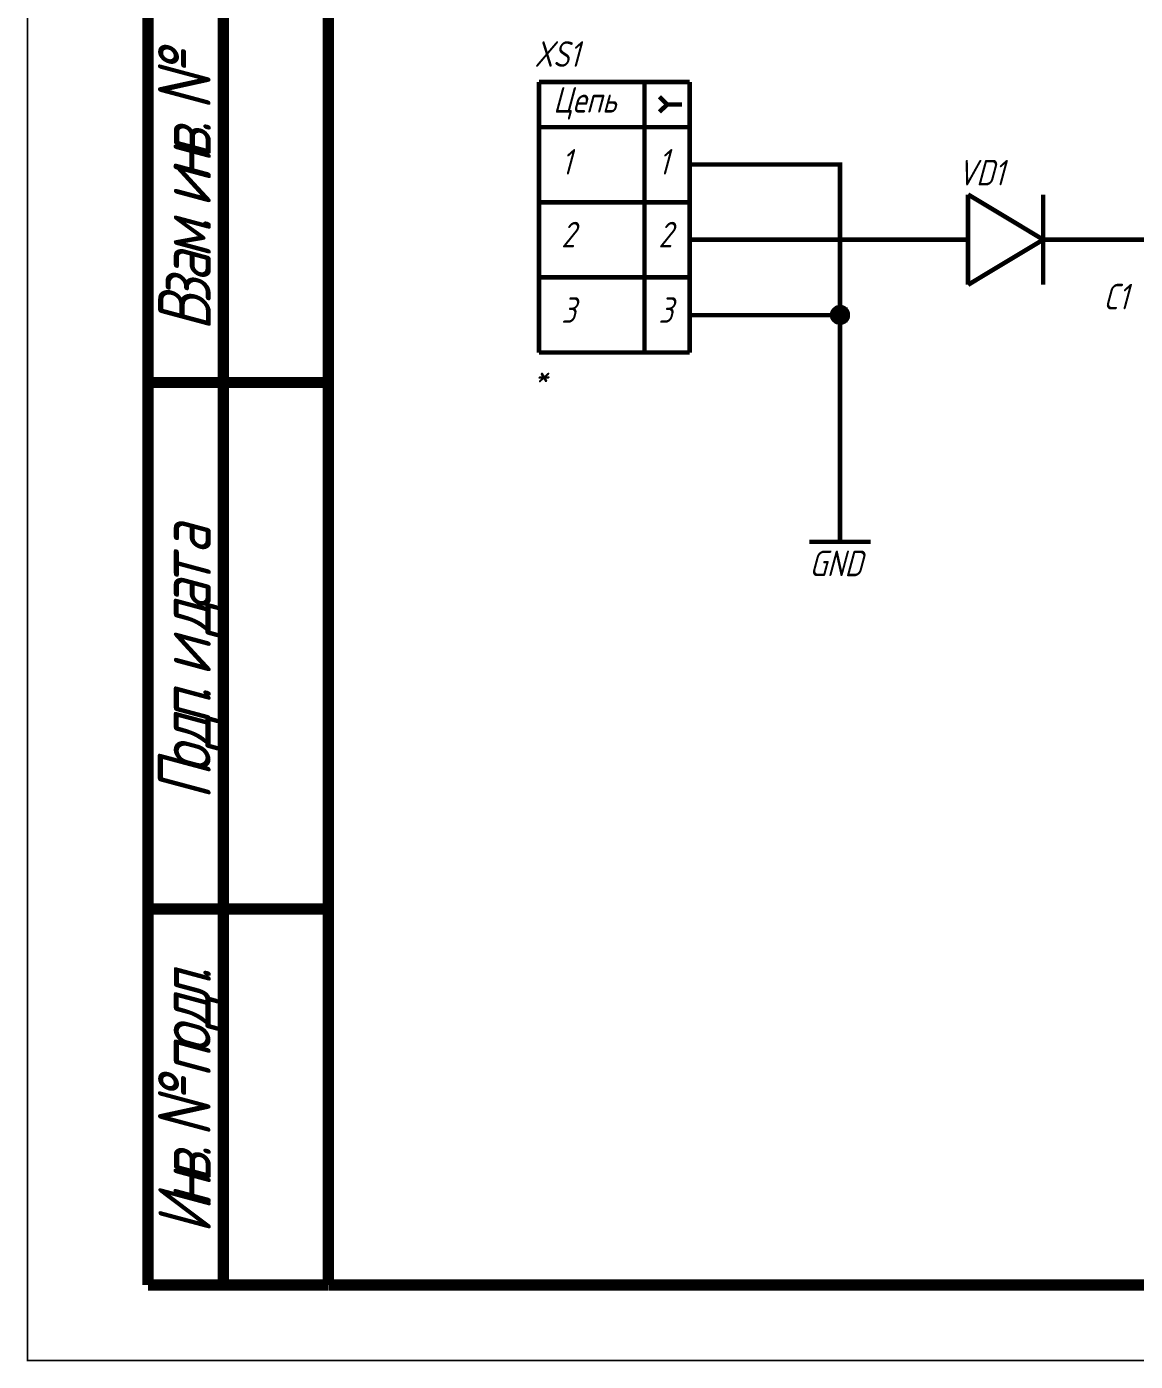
# Model space of a CAD drawing. Header units: millimetres. Extents: x 0 to 841, y 0 to 594.
# Drawn here: x 0 to 73.6, y 0 to 88.7 of the extents above; entities that cross this region are included whole.
import ezdxf

# ---------------------------------------------------------------- set-up
doc = ezdxf.new("R2010")
doc.units = ezdxf.units.MM
doc.layers.add('Sheet', color=255, linetype='Continuous')
doc.styles.get("Standard").update_dxf_attribs({"font": '', "oblique": 15})
doc.styles.get('Standard').set_extended_font_data('GOST type A')

msp = doc.modelspace()

# ---------------------------------------------------------------- linework, layer by layer
at = {"layer": 'Sheet', "color": 18, "true_color": 0x000000, "const_width": 0.0991}
msp.add_lwpolyline([(0, 593.955), (0, 0), (841, 0), (841, 593.955), (0, 593.955), (0, 593.955)], close=True, dxfattribs=at)
msp.add_lwpolyline([(0, 593.955), (0, 0), (841, 0), (841, 593.955), (0, 593.955), (0, 593.955)], close=True, dxfattribs=at)
at = {"layer": 'Sheet', "color": 18, "true_color": 0x000000}
for points, const_width in [([(20.004, 5.017), (20.004, 588.96)], 0.749), ([(8.019, 150.001), (8.019, 5.017)], 0.749), ([(13.015, 5.017), (13.015, 150.001)], 0.749), ([(44.017, 85.001), (34.004, 85.001)], 0.3), ([(34.004, 85.001), (34.004, 82)], 0.3), ([(41.015, 85.001), (41.015, 67.015)], 0.3), ([(44.017, 82), (44.017, 85.001)], 0.3), ([(42.516, 83.5), (42.001, 84.016)], 0.3), ([(42.516, 83.5), (42.001, 83.008)], 0.3), ([(43.502, 83.5), (42.516, 83.5)], 0.3), ([(34.004, 67.015), (34.004, 82)], 0.3), ([(34.004, 82), (44.017, 82)], 0.3), ([(44.017, 82), (44.017, 67.015)], 0.3), ([(44.017, 79.514), (49.012, 79.514)], 0.3), ([(49.012, 79.514), (54.007, 79.514), (54.007, 69.502), (49.012, 69.502)], 0.3), ([(62.519, 77.52), (62.519, 71.517)], 0.3), ([(67.515, 74.519), (62.519, 77.52)], 0.3), ([(67.515, 77.52), (67.515, 71.517)], 0.3), ([(44.017, 77.005), (34.004, 77.005)], 0.3), ([(44.017, 74.519), (49.012, 74.519)], 0.3), ([(59.518, 74.519), (49.012, 74.519), (49.012, 74.519)], 0.3), ([(62.004, 74.519), (59.518, 74.519)], 0.3), ([(62.004, 74.519), (62.519, 74.519)], 0.3), ([(62.519, 71.517), (67.515, 74.519)], 0.3), ([(68.008, 74.519), (67.515, 74.519)], 0.3), ([(68.008, 74.519), (70.516, 74.519)], 0.3), ([(70.516, 74.519), (81, 74.519)], 0.3), ([(44.017, 72.01), (34.004, 72.01)], 0.3), ([(53.492, 69.502), (53.492, 69.524), (53.492, 69.546), (53.492, 69.591), (53.492, 69.614), (53.515, 69.636), (53.515, 69.658), (53.515, 69.681), (53.537, 69.703), (53.537, 69.726), (53.559, 69.748), (53.559, 69.77), (53.582, 69.793), (53.604, 69.815), (53.604, 69.838), (53.627, 69.86), (53.649, 69.86), (53.671, 69.882), (53.694, 69.905), (53.716, 69.927), (53.716, 69.927), (53.739, 69.95), (53.761, 69.95), (53.783, 69.972), (53.806, 69.972), (53.828, 69.994), (53.851, 69.994), (53.873, 69.994), (53.918, 70.017), (53.94, 70.017), (53.963, 70.017), (53.985, 70.017), (54.007, 70.017)], 0.3), ([(53.492, 69.502), (53.492, 69.524), (53.492, 69.546), (53.492, 69.591), (53.492, 69.614), (53.515, 69.636), (53.515, 69.658), (53.515, 69.681), (53.537, 69.703), (53.537, 69.726), (53.559, 69.748), (53.559, 69.77), (53.582, 69.793), (53.604, 69.815), (53.604, 69.838), (53.627, 69.86), (53.649, 69.86), (53.671, 69.882), (53.694, 69.905), (53.716, 69.927), (53.716, 69.927), (53.739, 69.95), (53.761, 69.95), (53.783, 69.972), (53.806, 69.972), (53.828, 69.994), (53.851, 69.994), (53.873, 69.994), (53.918, 70.017), (53.94, 70.017), (53.963, 70.017), (53.985, 70.017), (54.007, 70.017)], 0.3), ([(53.492, 69.502), (53.492, 69.524), (53.492, 69.546), (53.492, 69.591), (53.492, 69.614), (53.515, 69.636), (53.515, 69.658), (53.515, 69.681), (53.537, 69.703), (53.537, 69.726), (53.559, 69.748), (53.559, 69.77), (53.582, 69.793), (53.604, 69.815), (53.604, 69.838), (53.627, 69.86), (53.649, 69.86), (53.671, 69.882), (53.694, 69.905), (53.716, 69.927), (53.716, 69.927), (53.739, 69.95), (53.761, 69.95), (53.783, 69.972), (53.806, 69.972), (53.828, 69.994), (53.851, 69.994), (53.873, 69.994), (53.918, 70.017), (53.94, 70.017), (53.963, 70.017), (53.985, 70.017), (54.007, 70.017)], 0.3), ([(53.492, 69.502), (53.492, 69.524), (53.492, 69.546), (53.492, 69.591), (53.492, 69.614), (53.515, 69.636), (53.515, 69.658), (53.515, 69.681), (53.537, 69.703), (53.537, 69.726), (53.559, 69.748), (53.559, 69.77), (53.582, 69.793), (53.604, 69.815), (53.604, 69.838), (53.627, 69.86), (53.649, 69.86), (53.671, 69.882), (53.694, 69.905), (53.716, 69.927), (53.716, 69.927), (53.739, 69.95), (53.761, 69.95), (53.783, 69.972), (53.806, 69.972), (53.828, 69.994), (53.851, 69.994), (53.873, 69.994), (53.918, 70.017), (53.94, 70.017), (53.963, 70.017), (53.985, 70.017), (54.007, 70.017)], 0.3), ([(53.492, 69.502), (53.492, 69.524), (53.492, 69.546), (53.492, 69.591), (53.492, 69.614), (53.515, 69.636), (53.515, 69.658), (53.515, 69.681), (53.537, 69.703), (53.537, 69.726), (53.559, 69.748), (53.559, 69.77), (53.582, 69.793), (53.604, 69.815), (53.604, 69.838), (53.627, 69.86), (53.649, 69.86), (53.671, 69.882), (53.694, 69.905), (53.716, 69.927), (53.716, 69.927), (53.739, 69.95), (53.761, 69.95), (53.783, 69.972), (53.806, 69.972), (53.828, 69.994), (53.851, 69.994), (53.873, 69.994), (53.918, 70.017), (53.94, 70.017), (53.963, 70.017), (53.985, 70.017), (54.007, 70.017)], 0.3), ([(53.492, 69.502), (53.492, 69.524), (53.492, 69.546), (53.492, 69.591), (53.492, 69.614), (53.515, 69.636), (53.515, 69.658), (53.515, 69.681), (53.537, 69.703), (53.537, 69.726), (53.559, 69.748), (53.559, 69.77), (53.582, 69.793), (53.604, 69.815), (53.604, 69.838), (53.627, 69.86), (53.649, 69.86), (53.671, 69.882), (53.694, 69.905), (53.716, 69.927), (53.716, 69.927), (53.739, 69.95), (53.761, 69.95), (53.783, 69.972), (53.806, 69.972), (53.828, 69.994), (53.851, 69.994), (53.873, 69.994), (53.918, 70.017), (53.94, 70.017), (53.963, 70.017), (53.985, 70.017), (54.007, 70.017)], 0.3), ([(53.492, 69.502), (53.492, 69.524), (53.492, 69.546), (53.492, 69.591), (53.492, 69.614), (53.515, 69.636), (53.515, 69.658), (53.515, 69.681), (53.537, 69.703), (53.537, 69.726), (53.559, 69.748), (53.559, 69.77), (53.582, 69.793), (53.604, 69.815), (53.604, 69.838), (53.627, 69.86), (53.649, 69.86), (53.671, 69.882), (53.694, 69.905), (53.716, 69.927), (53.716, 69.927), (53.739, 69.95), (53.761, 69.95), (53.783, 69.972), (53.806, 69.972), (53.828, 69.994), (53.851, 69.994), (53.873, 69.994), (53.918, 70.017), (53.94, 70.017), (53.963, 70.017), (53.985, 70.017), (54.007, 70.017)], 0.3), ([(53.492, 69.502), (53.492, 69.524), (53.492, 69.546), (53.492, 69.591), (53.492, 69.614), (53.515, 69.636), (53.515, 69.658), (53.515, 69.681), (53.537, 69.703), (53.537, 69.726), (53.559, 69.748), (53.559, 69.77), (53.582, 69.793), (53.604, 69.815), (53.604, 69.838), (53.627, 69.86), (53.649, 69.86), (53.671, 69.882), (53.694, 69.905), (53.716, 69.927), (53.716, 69.927), (53.739, 69.95), (53.761, 69.95), (53.783, 69.972), (53.806, 69.972), (53.828, 69.994), (53.851, 69.994), (53.873, 69.994), (53.918, 70.017), (53.94, 70.017), (53.963, 70.017), (53.985, 70.017), (54.007, 70.017)], 0.3), ([(54.007, 70.017), (54.007, 70.017)], 0.3), ([(54.007, 70.017), (54.03, 70.017), (54.052, 70.017), (54.097, 70.017), (54.119, 70.017), (54.142, 69.994), (54.164, 69.994), (54.187, 69.994), (54.209, 69.972), (54.231, 69.972), (54.254, 69.95), (54.276, 69.95), (54.299, 69.927), (54.321, 69.927), (54.343, 69.905), (54.366, 69.882), (54.366, 69.86), (54.388, 69.86), (54.411, 69.838), (54.433, 69.815), (54.433, 69.793), (54.455, 69.77), (54.455, 69.748), (54.478, 69.726), (54.478, 69.703), (54.5, 69.681), (54.5, 69.658), (54.5, 69.636), (54.523, 69.614), (54.523, 69.591), (54.523, 69.546), (54.523, 69.524), (54.523, 69.502)], 0.3), ([(54.007, 70.017), (54.007, 70.017)], 0.3), ([(54.007, 70.017), (54.03, 70.017), (54.052, 70.017), (54.097, 70.017), (54.119, 70.017), (54.142, 69.994), (54.164, 69.994), (54.187, 69.994), (54.209, 69.972), (54.231, 69.972), (54.254, 69.95), (54.276, 69.95), (54.299, 69.927), (54.321, 69.927), (54.343, 69.905), (54.366, 69.882), (54.366, 69.86), (54.388, 69.86), (54.411, 69.838), (54.433, 69.815), (54.433, 69.793), (54.455, 69.77), (54.455, 69.748), (54.478, 69.726), (54.478, 69.703), (54.5, 69.681), (54.5, 69.658), (54.5, 69.636), (54.523, 69.614), (54.523, 69.591), (54.523, 69.546), (54.523, 69.524), (54.523, 69.502)], 0.3), ([(54.007, 70.017), (54.007, 70.017)], 0.3), ([(54.007, 70.017), (54.03, 70.017), (54.052, 70.017), (54.097, 70.017), (54.119, 70.017), (54.142, 69.994), (54.164, 69.994), (54.187, 69.994), (54.209, 69.972), (54.231, 69.972), (54.254, 69.95), (54.276, 69.95), (54.299, 69.927), (54.321, 69.927), (54.343, 69.905), (54.366, 69.882), (54.366, 69.86), (54.388, 69.86), (54.411, 69.838), (54.433, 69.815), (54.433, 69.793), (54.455, 69.77), (54.455, 69.748), (54.478, 69.726), (54.478, 69.703), (54.5, 69.681), (54.5, 69.658), (54.5, 69.636), (54.523, 69.614), (54.523, 69.591), (54.523, 69.546), (54.523, 69.524), (54.523, 69.502)], 0.3), ([(54.007, 70.017), (54.007, 70.017)], 0.3), ([(54.007, 70.017), (54.03, 70.017), (54.052, 70.017), (54.097, 70.017), (54.119, 70.017), (54.142, 69.994), (54.164, 69.994), (54.187, 69.994), (54.209, 69.972), (54.231, 69.972), (54.254, 69.95), (54.276, 69.95), (54.299, 69.927), (54.321, 69.927), (54.343, 69.905), (54.366, 69.882), (54.366, 69.86), (54.388, 69.86), (54.411, 69.838), (54.433, 69.815), (54.433, 69.793), (54.455, 69.77), (54.455, 69.748), (54.478, 69.726), (54.478, 69.703), (54.5, 69.681), (54.5, 69.658), (54.5, 69.636), (54.523, 69.614), (54.523, 69.591), (54.523, 69.546), (54.523, 69.524), (54.523, 69.502)], 0.3), ([(54.007, 70.017), (54.007, 70.017)], 0.3), ([(54.007, 70.017), (54.03, 70.017), (54.052, 70.017), (54.097, 70.017), (54.119, 70.017), (54.142, 69.994), (54.164, 69.994), (54.187, 69.994), (54.209, 69.972), (54.231, 69.972), (54.254, 69.95), (54.276, 69.95), (54.299, 69.927), (54.321, 69.927), (54.343, 69.905), (54.366, 69.882), (54.366, 69.86), (54.388, 69.86), (54.411, 69.838), (54.433, 69.815), (54.433, 69.793), (54.455, 69.77), (54.455, 69.748), (54.478, 69.726), (54.478, 69.703), (54.5, 69.681), (54.5, 69.658), (54.5, 69.636), (54.523, 69.614), (54.523, 69.591), (54.523, 69.546), (54.523, 69.524), (54.523, 69.502)], 0.3), ([(54.007, 70.017), (54.007, 70.017)], 0.3), ([(54.007, 70.017), (54.03, 70.017), (54.052, 70.017), (54.097, 70.017), (54.119, 70.017), (54.142, 69.994), (54.164, 69.994), (54.187, 69.994), (54.209, 69.972), (54.231, 69.972), (54.254, 69.95), (54.276, 69.95), (54.299, 69.927), (54.321, 69.927), (54.343, 69.905), (54.366, 69.882), (54.366, 69.86), (54.388, 69.86), (54.411, 69.838), (54.433, 69.815), (54.433, 69.793), (54.455, 69.77), (54.455, 69.748), (54.478, 69.726), (54.478, 69.703), (54.5, 69.681), (54.5, 69.658), (54.5, 69.636), (54.523, 69.614), (54.523, 69.591), (54.523, 69.546), (54.523, 69.524), (54.523, 69.502)], 0.3), ([(54.007, 70.017), (54.007, 70.017)], 0.3), ([(54.007, 70.017), (54.03, 70.017), (54.052, 70.017), (54.097, 70.017), (54.119, 70.017), (54.142, 69.994), (54.164, 69.994), (54.187, 69.994), (54.209, 69.972), (54.231, 69.972), (54.254, 69.95), (54.276, 69.95), (54.299, 69.927), (54.321, 69.927), (54.343, 69.905), (54.366, 69.882), (54.366, 69.86), (54.388, 69.86), (54.411, 69.838), (54.433, 69.815), (54.433, 69.793), (54.455, 69.77), (54.455, 69.748), (54.478, 69.726), (54.478, 69.703), (54.5, 69.681), (54.5, 69.658), (54.5, 69.636), (54.523, 69.614), (54.523, 69.591), (54.523, 69.546), (54.523, 69.524), (54.523, 69.502)], 0.3), ([(54.007, 70.017), (54.007, 70.017)], 0.3), ([(54.007, 70.017), (54.03, 70.017), (54.052, 70.017), (54.097, 70.017), (54.119, 70.017), (54.142, 69.994), (54.164, 69.994), (54.187, 69.994), (54.209, 69.972), (54.231, 69.972), (54.254, 69.95), (54.276, 69.95), (54.299, 69.927), (54.321, 69.927), (54.343, 69.905), (54.366, 69.882), (54.366, 69.86), (54.388, 69.86), (54.411, 69.838), (54.433, 69.815), (54.433, 69.793), (54.455, 69.77), (54.455, 69.748), (54.478, 69.726), (54.478, 69.703), (54.5, 69.681), (54.5, 69.658), (54.5, 69.636), (54.523, 69.614), (54.523, 69.591), (54.523, 69.546), (54.523, 69.524), (54.523, 69.502)], 0.3), ([(44.017, 69.502), (49.012, 69.502)], 0.3), ([(54.007, 69.009), (53.985, 69.009), (53.963, 69.009), (53.94, 69.009), (53.918, 69.009), (53.873, 69.031), (53.851, 69.031), (53.828, 69.031), (53.806, 69.054), (53.783, 69.054), (53.761, 69.076), (53.739, 69.076), (53.716, 69.098), (53.716, 69.098), (53.694, 69.121), (53.671, 69.143), (53.649, 69.166), (53.627, 69.166), (53.604, 69.188), (53.604, 69.21), (53.582, 69.233), (53.559, 69.255), (53.559, 69.278), (53.537, 69.3), (53.537, 69.3), (53.515, 69.322), (53.515, 69.367), (53.515, 69.39), (53.492, 69.412), (53.492, 69.434), (53.492, 69.457), (53.492, 69.479), (53.492, 69.502)], 0.3), ([(53.492, 69.502), (53.492, 69.502)], 0.3), ([(54.007, 69.009), (53.985, 69.009), (53.963, 69.009), (53.94, 69.009), (53.918, 69.009), (53.873, 69.031), (53.851, 69.031), (53.828, 69.031), (53.806, 69.054), (53.783, 69.054), (53.761, 69.076), (53.739, 69.076), (53.716, 69.098), (53.716, 69.098), (53.694, 69.121), (53.671, 69.143), (53.649, 69.166), (53.627, 69.166), (53.604, 69.188), (53.604, 69.21), (53.582, 69.233), (53.559, 69.255), (53.559, 69.278), (53.537, 69.3), (53.537, 69.3), (53.515, 69.322), (53.515, 69.367), (53.515, 69.39), (53.492, 69.412), (53.492, 69.434), (53.492, 69.457), (53.492, 69.479), (53.492, 69.502)], 0.3), ([(53.492, 69.502), (53.492, 69.502)], 0.3), ([(54.007, 69.009), (53.985, 69.009), (53.963, 69.009), (53.94, 69.009), (53.918, 69.009), (53.873, 69.031), (53.851, 69.031), (53.828, 69.031), (53.806, 69.054), (53.783, 69.054), (53.761, 69.076), (53.739, 69.076), (53.716, 69.098), (53.716, 69.098), (53.694, 69.121), (53.671, 69.143), (53.649, 69.166), (53.627, 69.166), (53.604, 69.188), (53.604, 69.21), (53.582, 69.233), (53.559, 69.255), (53.559, 69.278), (53.537, 69.3), (53.537, 69.3), (53.515, 69.322), (53.515, 69.367), (53.515, 69.39), (53.492, 69.412), (53.492, 69.434), (53.492, 69.457), (53.492, 69.479), (53.492, 69.502)], 0.3), ([(53.492, 69.502), (53.492, 69.502)], 0.3), ([(54.007, 69.009), (53.985, 69.009), (53.963, 69.009), (53.94, 69.009), (53.918, 69.009), (53.873, 69.031), (53.851, 69.031), (53.828, 69.031), (53.806, 69.054), (53.783, 69.054), (53.761, 69.076), (53.739, 69.076), (53.716, 69.098), (53.716, 69.098), (53.694, 69.121), (53.671, 69.143), (53.649, 69.166), (53.627, 69.166), (53.604, 69.188), (53.604, 69.21), (53.582, 69.233), (53.559, 69.255), (53.559, 69.278), (53.537, 69.3), (53.537, 69.3), (53.515, 69.322), (53.515, 69.367), (53.515, 69.39), (53.492, 69.412), (53.492, 69.434), (53.492, 69.457), (53.492, 69.479), (53.492, 69.502)], 0.3), ([(53.492, 69.502), (53.492, 69.502)], 0.3), ([(54.007, 69.009), (53.985, 69.009), (53.963, 69.009), (53.94, 69.009), (53.918, 69.009), (53.873, 69.031), (53.851, 69.031), (53.828, 69.031), (53.806, 69.054), (53.783, 69.054), (53.761, 69.076), (53.739, 69.076), (53.716, 69.098), (53.716, 69.098), (53.694, 69.121), (53.671, 69.143), (53.649, 69.166), (53.627, 69.166), (53.604, 69.188), (53.604, 69.21), (53.582, 69.233), (53.559, 69.255), (53.559, 69.278), (53.537, 69.3), (53.537, 69.3), (53.515, 69.322), (53.515, 69.367), (53.515, 69.39), (53.492, 69.412), (53.492, 69.434), (53.492, 69.457), (53.492, 69.479), (53.492, 69.502)], 0.3), ([(53.492, 69.502), (53.492, 69.502)], 0.3), ([(54.007, 69.009), (53.985, 69.009), (53.963, 69.009), (53.94, 69.009), (53.918, 69.009), (53.873, 69.031), (53.851, 69.031), (53.828, 69.031), (53.806, 69.054), (53.783, 69.054), (53.761, 69.076), (53.739, 69.076), (53.716, 69.098), (53.716, 69.098), (53.694, 69.121), (53.671, 69.143), (53.649, 69.166), (53.627, 69.166), (53.604, 69.188), (53.604, 69.21), (53.582, 69.233), (53.559, 69.255), (53.559, 69.278), (53.537, 69.3), (53.537, 69.3), (53.515, 69.322), (53.515, 69.367), (53.515, 69.39), (53.492, 69.412), (53.492, 69.434), (53.492, 69.457), (53.492, 69.479), (53.492, 69.502)], 0.3), ([(53.492, 69.502), (53.492, 69.502)], 0.3), ([(54.007, 69.009), (53.985, 69.009), (53.963, 69.009), (53.94, 69.009), (53.918, 69.009), (53.873, 69.031), (53.851, 69.031), (53.828, 69.031), (53.806, 69.054), (53.783, 69.054), (53.761, 69.076), (53.739, 69.076), (53.716, 69.098), (53.716, 69.098), (53.694, 69.121), (53.671, 69.143), (53.649, 69.166), (53.627, 69.166), (53.604, 69.188), (53.604, 69.21), (53.582, 69.233), (53.559, 69.255), (53.559, 69.278), (53.537, 69.3), (53.537, 69.3), (53.515, 69.322), (53.515, 69.367), (53.515, 69.39), (53.492, 69.412), (53.492, 69.434), (53.492, 69.457), (53.492, 69.479), (53.492, 69.502)], 0.3), ([(53.492, 69.502), (53.492, 69.502)], 0.3), ([(54.007, 69.009), (53.985, 69.009), (53.963, 69.009), (53.94, 69.009), (53.918, 69.009), (53.873, 69.031), (53.851, 69.031), (53.828, 69.031), (53.806, 69.054), (53.783, 69.054), (53.761, 69.076), (53.739, 69.076), (53.716, 69.098), (53.716, 69.098), (53.694, 69.121), (53.671, 69.143), (53.649, 69.166), (53.627, 69.166), (53.604, 69.188), (53.604, 69.21), (53.582, 69.233), (53.559, 69.255), (53.559, 69.278), (53.537, 69.3), (53.537, 69.3), (53.515, 69.322), (53.515, 69.367), (53.515, 69.39), (53.492, 69.412), (53.492, 69.434), (53.492, 69.457), (53.492, 69.479), (53.492, 69.502)], 0.3), ([(53.492, 69.502), (53.492, 69.502)], 0.3), ([(54.523, 69.502), (54.523, 69.479), (54.523, 69.457), (54.523, 69.434), (54.523, 69.412), (54.5, 69.39), (54.5, 69.367), (54.5, 69.322), (54.478, 69.3), (54.478, 69.3), (54.455, 69.278), (54.455, 69.255), (54.433, 69.233), (54.433, 69.21), (54.411, 69.188), (54.388, 69.166), (54.366, 69.166), (54.366, 69.143), (54.343, 69.121), (54.321, 69.098), (54.299, 69.098), (54.276, 69.076), (54.254, 69.076), (54.231, 69.054), (54.209, 69.054), (54.187, 69.031), (54.164, 69.031), (54.142, 69.031), (54.119, 69.009), (54.097, 69.009), (54.052, 69.009), (54.03, 69.009), (54.007, 69.009)], 0.3), ([(54.523, 69.502), (54.523, 69.479), (54.523, 69.457), (54.523, 69.434), (54.523, 69.412), (54.5, 69.39), (54.5, 69.367), (54.5, 69.322), (54.478, 69.3), (54.478, 69.3), (54.455, 69.278), (54.455, 69.255), (54.433, 69.233), (54.433, 69.21), (54.411, 69.188), (54.388, 69.166), (54.366, 69.166), (54.366, 69.143), (54.343, 69.121), (54.321, 69.098), (54.299, 69.098), (54.276, 69.076), (54.254, 69.076), (54.231, 69.054), (54.209, 69.054), (54.187, 69.031), (54.164, 69.031), (54.142, 69.031), (54.119, 69.009), (54.097, 69.009), (54.052, 69.009), (54.03, 69.009), (54.007, 69.009)], 0.3), ([(54.007, 69.502), (54.007, 59.512)], 0.3), ([(54.523, 69.502), (54.523, 69.479), (54.523, 69.457), (54.523, 69.434), (54.523, 69.412), (54.5, 69.39), (54.5, 69.367), (54.5, 69.322), (54.478, 69.3), (54.478, 69.3), (54.455, 69.278), (54.455, 69.255), (54.433, 69.233), (54.433, 69.21), (54.411, 69.188), (54.388, 69.166), (54.366, 69.166), (54.366, 69.143), (54.343, 69.121), (54.321, 69.098), (54.299, 69.098), (54.276, 69.076), (54.254, 69.076), (54.231, 69.054), (54.209, 69.054), (54.187, 69.031), (54.164, 69.031), (54.142, 69.031), (54.119, 69.009), (54.097, 69.009), (54.052, 69.009), (54.03, 69.009), (54.007, 69.009)], 0.3), ([(54.523, 69.502), (54.523, 69.479), (54.523, 69.457), (54.523, 69.434), (54.523, 69.412), (54.5, 69.39), (54.5, 69.367), (54.5, 69.322), (54.478, 69.3), (54.478, 69.3), (54.455, 69.278), (54.455, 69.255), (54.433, 69.233), (54.433, 69.21), (54.411, 69.188), (54.388, 69.166), (54.366, 69.166), (54.366, 69.143), (54.343, 69.121), (54.321, 69.098), (54.299, 69.098), (54.276, 69.076), (54.254, 69.076), (54.231, 69.054), (54.209, 69.054), (54.187, 69.031), (54.164, 69.031), (54.142, 69.031), (54.119, 69.009), (54.097, 69.009), (54.052, 69.009), (54.03, 69.009), (54.007, 69.009)], 0.3), ([(54.523, 69.502), (54.523, 69.479), (54.523, 69.457), (54.523, 69.434), (54.523, 69.412), (54.5, 69.39), (54.5, 69.367), (54.5, 69.322), (54.478, 69.3), (54.478, 69.3), (54.455, 69.278), (54.455, 69.255), (54.433, 69.233), (54.433, 69.21), (54.411, 69.188), (54.388, 69.166), (54.366, 69.166), (54.366, 69.143), (54.343, 69.121), (54.321, 69.098), (54.299, 69.098), (54.276, 69.076), (54.254, 69.076), (54.231, 69.054), (54.209, 69.054), (54.187, 69.031), (54.164, 69.031), (54.142, 69.031), (54.119, 69.009), (54.097, 69.009), (54.052, 69.009), (54.03, 69.009), (54.007, 69.009)], 0.3), ([(54.523, 69.502), (54.523, 69.479), (54.523, 69.457), (54.523, 69.434), (54.523, 69.412), (54.5, 69.39), (54.5, 69.367), (54.5, 69.322), (54.478, 69.3), (54.478, 69.3), (54.455, 69.278), (54.455, 69.255), (54.433, 69.233), (54.433, 69.21), (54.411, 69.188), (54.388, 69.166), (54.366, 69.166), (54.366, 69.143), (54.343, 69.121), (54.321, 69.098), (54.299, 69.098), (54.276, 69.076), (54.254, 69.076), (54.231, 69.054), (54.209, 69.054), (54.187, 69.031), (54.164, 69.031), (54.142, 69.031), (54.119, 69.009), (54.097, 69.009), (54.052, 69.009), (54.03, 69.009), (54.007, 69.009)], 0.3), ([(54.523, 69.502), (54.523, 69.479), (54.523, 69.457), (54.523, 69.434), (54.523, 69.412), (54.5, 69.39), (54.5, 69.367), (54.5, 69.322), (54.478, 69.3), (54.478, 69.3), (54.455, 69.278), (54.455, 69.255), (54.433, 69.233), (54.433, 69.21), (54.411, 69.188), (54.388, 69.166), (54.366, 69.166), (54.366, 69.143), (54.343, 69.121), (54.321, 69.098), (54.299, 69.098), (54.276, 69.076), (54.254, 69.076), (54.231, 69.054), (54.209, 69.054), (54.187, 69.031), (54.164, 69.031), (54.142, 69.031), (54.119, 69.009), (54.097, 69.009), (54.052, 69.009), (54.03, 69.009), (54.007, 69.009)], 0.3), ([(54.523, 69.502), (54.523, 69.479), (54.523, 69.457), (54.523, 69.434), (54.523, 69.412), (54.5, 69.39), (54.5, 69.367), (54.5, 69.322), (54.478, 69.3), (54.478, 69.3), (54.455, 69.278), (54.455, 69.255), (54.433, 69.233), (54.433, 69.21), (54.411, 69.188), (54.388, 69.166), (54.366, 69.166), (54.366, 69.143), (54.343, 69.121), (54.321, 69.098), (54.299, 69.098), (54.276, 69.076), (54.254, 69.076), (54.231, 69.054), (54.209, 69.054), (54.187, 69.031), (54.164, 69.031), (54.142, 69.031), (54.119, 69.009), (54.097, 69.009), (54.052, 69.009), (54.03, 69.009), (54.007, 69.009)], 0.3), ([(54.523, 69.502), (54.523, 69.502), (54.523, 69.502), (54.523, 69.502), (54.523, 69.502), (54.523, 69.502), (54.523, 69.502), (54.523, 69.502), (54.523, 69.502), (54.523, 69.502), (54.523, 69.502), (54.523, 69.502), (54.523, 69.502), (54.523, 69.502), (54.523, 69.502), (54.523, 69.502), (54.523, 69.502), (54.523, 69.502), (54.523, 69.502), (54.523, 69.502), (54.523, 69.502), (54.523, 69.502), (54.523, 69.502), (54.523, 69.502), (54.523, 69.502), (54.523, 69.502), (54.523, 69.502), (54.523, 69.502), (54.523, 69.502), (54.523, 69.502), (54.523, 69.502), (54.523, 69.502), (54.523, 69.502)], 0.3), ([(54.523, 69.502), (54.523, 69.502)], 0.3), ([(54.523, 69.502), (54.523, 69.502), (54.523, 69.502), (54.523, 69.502), (54.523, 69.502), (54.523, 69.502), (54.523, 69.502), (54.523, 69.502), (54.523, 69.502), (54.523, 69.502), (54.523, 69.502), (54.523, 69.502), (54.523, 69.502), (54.523, 69.502), (54.523, 69.502), (54.523, 69.502), (54.523, 69.502), (54.523, 69.502), (54.523, 69.502), (54.523, 69.502), (54.523, 69.502), (54.523, 69.502), (54.523, 69.502), (54.523, 69.502), (54.523, 69.502), (54.523, 69.502), (54.523, 69.502), (54.523, 69.502), (54.523, 69.502), (54.523, 69.502), (54.523, 69.502), (54.523, 69.502), (54.523, 69.502)], 0.3), ([(54.523, 69.502), (54.523, 69.502)], 0.3), ([(54.523, 69.502), (54.523, 69.502), (54.523, 69.502), (54.523, 69.502), (54.523, 69.502), (54.523, 69.502), (54.523, 69.502), (54.523, 69.502), (54.523, 69.502), (54.523, 69.502), (54.523, 69.502), (54.523, 69.502), (54.523, 69.502), (54.523, 69.502), (54.523, 69.502), (54.523, 69.502), (54.523, 69.502), (54.523, 69.502), (54.523, 69.502), (54.523, 69.502), (54.523, 69.502), (54.523, 69.502), (54.523, 69.502), (54.523, 69.502), (54.523, 69.502), (54.523, 69.502), (54.523, 69.502), (54.523, 69.502), (54.523, 69.502), (54.523, 69.502), (54.523, 69.502), (54.523, 69.502), (54.523, 69.502)], 0.3), ([(54.523, 69.502), (54.523, 69.502)], 0.3), ([(54.523, 69.502), (54.523, 69.502), (54.523, 69.502), (54.523, 69.502), (54.523, 69.502), (54.523, 69.502), (54.523, 69.502), (54.523, 69.502), (54.523, 69.502), (54.523, 69.502), (54.523, 69.502), (54.523, 69.502), (54.523, 69.502), (54.523, 69.502), (54.523, 69.502), (54.523, 69.502), (54.523, 69.502), (54.523, 69.502), (54.523, 69.502), (54.523, 69.502), (54.523, 69.502), (54.523, 69.502), (54.523, 69.502), (54.523, 69.502), (54.523, 69.502), (54.523, 69.502), (54.523, 69.502), (54.523, 69.502), (54.523, 69.502), (54.523, 69.502), (54.523, 69.502), (54.523, 69.502), (54.523, 69.502)], 0.3), ([(54.523, 69.502), (54.523, 69.502)], 0.3), ([(54.523, 69.502), (54.523, 69.502), (54.523, 69.502), (54.523, 69.502), (54.523, 69.502), (54.523, 69.502), (54.523, 69.502), (54.523, 69.502), (54.523, 69.502), (54.523, 69.502), (54.523, 69.502), (54.523, 69.502), (54.523, 69.502), (54.523, 69.502), (54.523, 69.502), (54.523, 69.502), (54.523, 69.502), (54.523, 69.502), (54.523, 69.502), (54.523, 69.502), (54.523, 69.502), (54.523, 69.502), (54.523, 69.502), (54.523, 69.502), (54.523, 69.502), (54.523, 69.502), (54.523, 69.502), (54.523, 69.502), (54.523, 69.502), (54.523, 69.502), (54.523, 69.502), (54.523, 69.502), (54.523, 69.502)], 0.3), ([(54.523, 69.502), (54.523, 69.502)], 0.3), ([(54.523, 69.502), (54.523, 69.502), (54.523, 69.502), (54.523, 69.502), (54.523, 69.502), (54.523, 69.502), (54.523, 69.502), (54.523, 69.502), (54.523, 69.502), (54.523, 69.502), (54.523, 69.502), (54.523, 69.502), (54.523, 69.502), (54.523, 69.502), (54.523, 69.502), (54.523, 69.502), (54.523, 69.502), (54.523, 69.502), (54.523, 69.502), (54.523, 69.502), (54.523, 69.502), (54.523, 69.502), (54.523, 69.502), (54.523, 69.502), (54.523, 69.502), (54.523, 69.502), (54.523, 69.502), (54.523, 69.502), (54.523, 69.502), (54.523, 69.502), (54.523, 69.502), (54.523, 69.502), (54.523, 69.502)], 0.3), ([(54.523, 69.502), (54.523, 69.502)], 0.3), ([(54.523, 69.502), (54.523, 69.502), (54.523, 69.502), (54.523, 69.502), (54.523, 69.502), (54.523, 69.502), (54.523, 69.502), (54.523, 69.502), (54.523, 69.502), (54.523, 69.502), (54.523, 69.502), (54.523, 69.502), (54.523, 69.502), (54.523, 69.502), (54.523, 69.502), (54.523, 69.502), (54.523, 69.502), (54.523, 69.502), (54.523, 69.502), (54.523, 69.502), (54.523, 69.502), (54.523, 69.502), (54.523, 69.502), (54.523, 69.502), (54.523, 69.502), (54.523, 69.502), (54.523, 69.502), (54.523, 69.502), (54.523, 69.502), (54.523, 69.502), (54.523, 69.502), (54.523, 69.502), (54.523, 69.502)], 0.3), ([(54.523, 69.502), (54.523, 69.502)], 0.3), ([(54.523, 69.502), (54.523, 69.502), (54.523, 69.502), (54.523, 69.502), (54.523, 69.502), (54.523, 69.502), (54.523, 69.502), (54.523, 69.502), (54.523, 69.502), (54.523, 69.502), (54.523, 69.502), (54.523, 69.502), (54.523, 69.502), (54.523, 69.502), (54.523, 69.502), (54.523, 69.502), (54.523, 69.502), (54.523, 69.502), (54.523, 69.502), (54.523, 69.502), (54.523, 69.502), (54.523, 69.502), (54.523, 69.502), (54.523, 69.502), (54.523, 69.502), (54.523, 69.502), (54.523, 69.502), (54.523, 69.502), (54.523, 69.502), (54.523, 69.502), (54.523, 69.502), (54.523, 69.502), (54.523, 69.502)], 0.3), ([(54.523, 69.502), (54.523, 69.502)], 0.3), ([(44.017, 67.015), (34.004, 67.015)], 0.3), ([(20.004, 65.022), (8.019, 65.022)], 0.749), ([(54.007, 59.512), (54.007, 54.428)], 0.3), ([(51.969, 54.428), (56.046, 54.428)], 0.3), ([(20.004, 30.014), (8.019, 30.014)], 0.749), ([(20.004, 5.017), (8.019, 5.017)], 0.749), ([(20.026, 5.017), (836.027, 5.017)], 0.749)]:
    msp.add_lwpolyline(points, dxfattribs=dict(at, const_width=const_width))
at = {"layer": 'Sheet', "color": 18, "true_color": 0x000000, "const_width": 0.508}
msp.add_lwpolyline([(53.746, 69.5, 1), (54.254, 69.5, 1)], format="xyb", close=True, dxfattribs=at)

# ---------------------------------------------------------------- texts
at = {"layer": 'Sheet', "color": 18, "true_color": 0x000000, "oblique": 15}
for s, p in [('№', (12.186, 83.142)), ('в', (12.186, 79.917)), ('.', (12.186, 81.529)), ('н', (12.186, 78.304)), ('и', (12.186, 76.691)), ('м', (12.186, 73.287)), ('.', (12.186, 75.079)), ('а', (12.186, 71.674)), ('з', (12.186, 70.241)), ('В', (12.186, 68.449)), ('а', (12.186, 53.576)), ('т', (12.186, 51.426)), ('а', (12.186, 49.814)), ('д', (12.186, 48.201)), ('и', (12.186, 45.513)), ('п', (12.186, 42.288)), ('.', (12.186, 43.9)), ('д', (12.186, 40.675)), ('о', (12.186, 39.062)), ('П', (12.186, 37.271)), ('л', (12.186, 23.652)), ('.', (12.186, 25.265)), ('д', (12.186, 22.04)), ('о', (12.186, 20.427)), ('п', (12.186, 18.814)), ('№', (12.186, 14.872)), ('в', (12.186, 11.826)), ('.', (12.186, 13.439)), ('н', (12.186, 10.214)), ('И', (12.186, 8.422))]:
    msp.add_text(s, height=3.5, rotation=90, dxfattribs=at).set_placement(p)
for s, p in [('XS1', (33.69, 86.009)), ('Цепь', (34.945, 82.963)), ('1', (35.482, 78.842)), ('1', (41.934, 78.842)), ('VD1', (61.825, 78.125)), ('2', (35.482, 74.004)), ('2', (41.934, 74.004)), ('C1', (71.502, 69.882)), ('3', (35.482, 68.986)), ('3', (41.934, 68.986)), ('*', (33.69, 64.686)), ('GND', (51.969, 52.143))]:
    msp.add_text(s, height=1.7, dxfattribs=at).set_placement(p)

doc.saveas('drawing.dxf')
